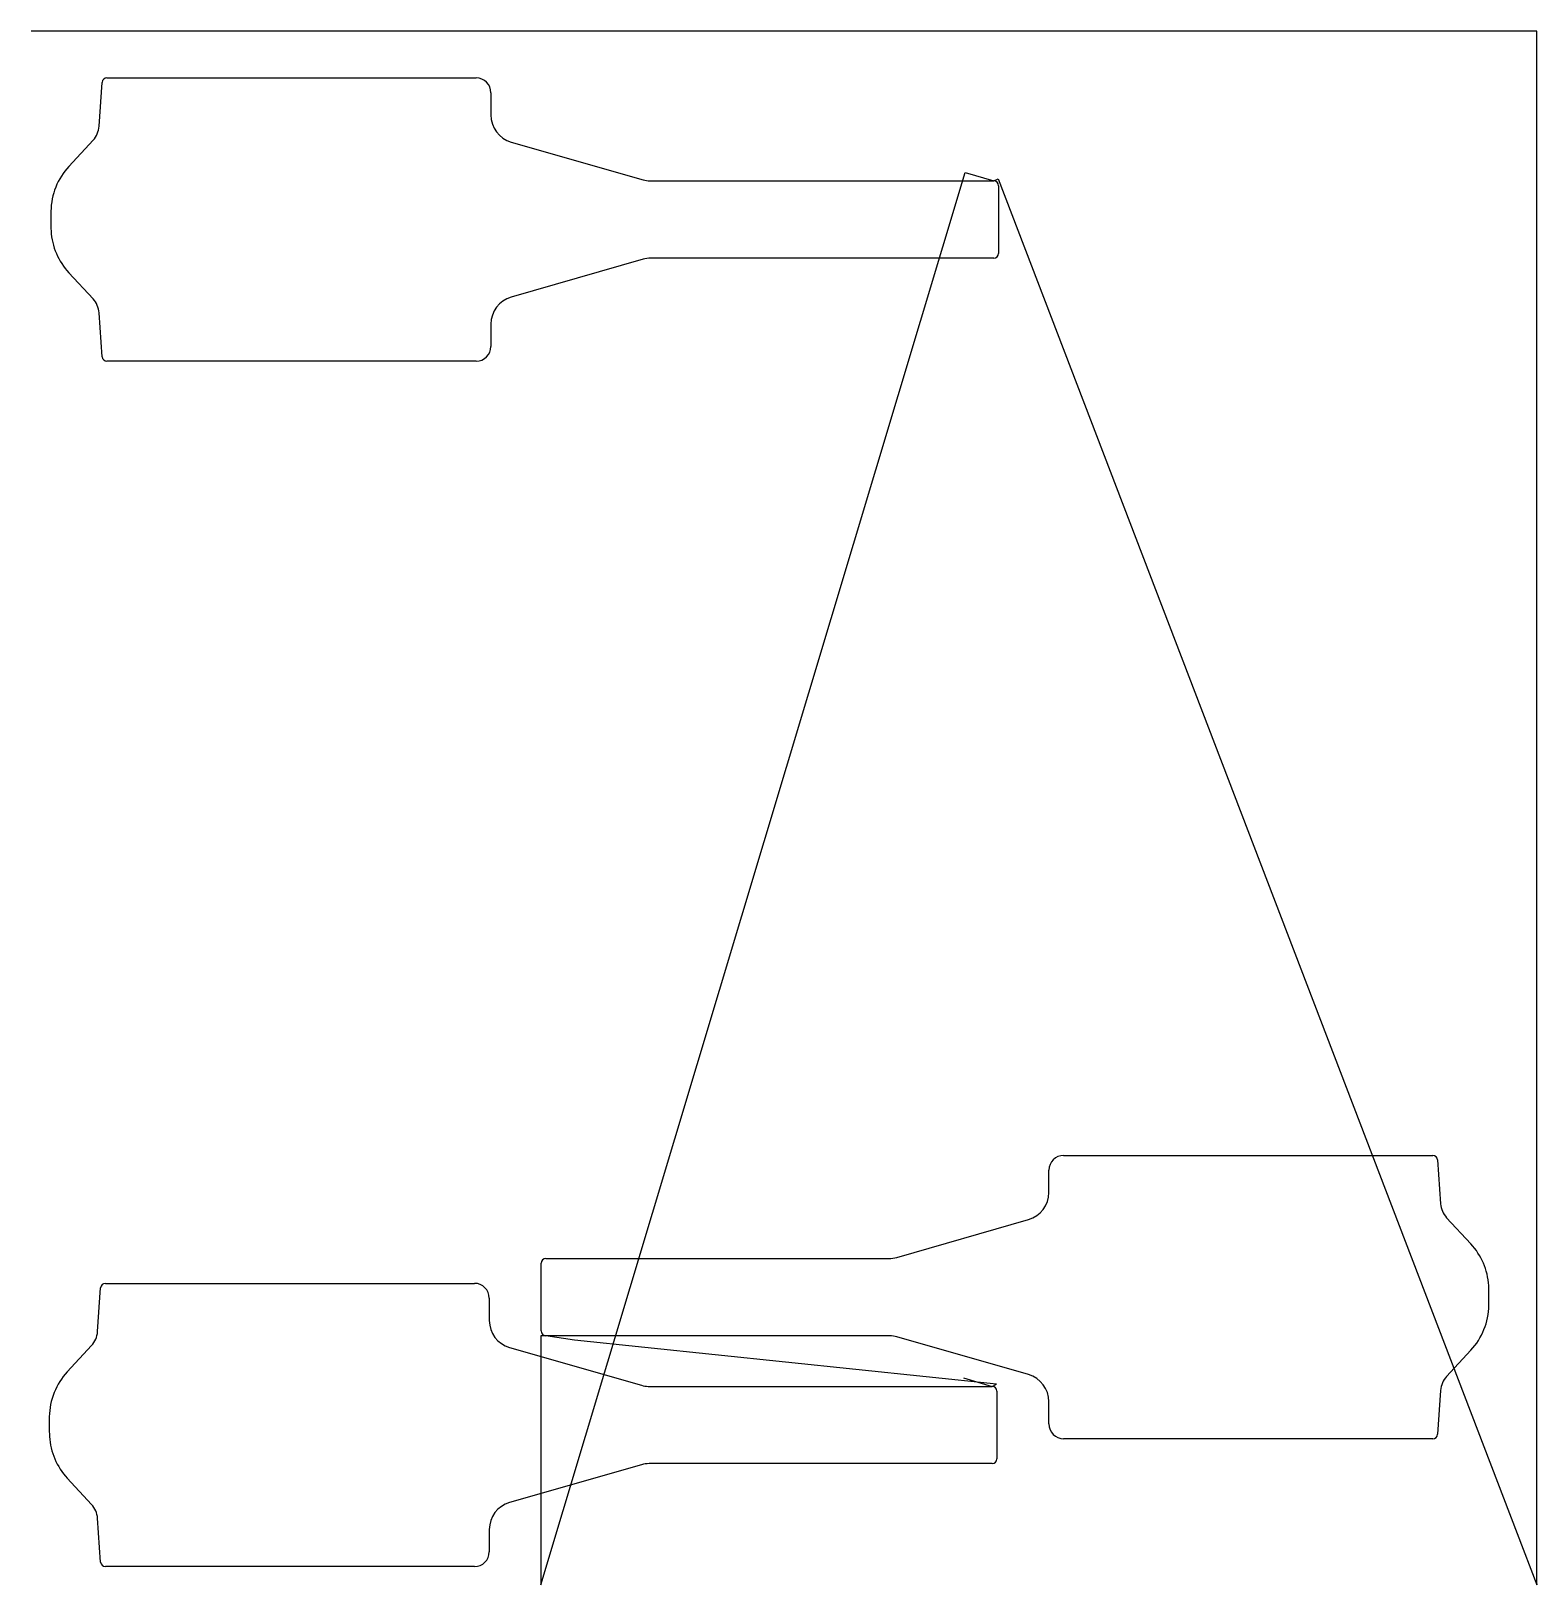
# Model space of a CAD drawing. Header units: metres. Extents: x 101 to 1681, y 0 to 1629.
import ezdxf

# ---------------------------------------------------------------- set-up
doc = ezdxf.new("R2010")
doc.units = ezdxf.units.M

msp = doc.modelspace()

# ---------------------------------------------------------------- linework, layer by layer
at = {"layer": 'TOOL_0'}
for p, q in [((102.317, 1629.262), (101.317, 1629.262)), ((1680.798, 1629.262), (102.317, 1629.262)), ((1680.798, 1.002), (1680.798, 1629.262)), ((172.708, 1529.481), (175.925, 1575.483)), ((180.913, 1580.134), (568.092, 1580.134)), ((583.592, 1564.634), (583.592, 1541.267)), ((140.996, 1487.441), (166.376, 1514.849)), ((604.961, 1512.91), (743.177, 1473.277)), ((636.079, 0.003), (1081.101, 1481.089)), ((750.279, 1472.152), (1111.092, 1472.134)), ((1081.101, 1481.089), (1111.092, 1472.135)), ((1111.092, 1472.134), (1115.748, 1474.339)), ((1115.748, 1474.339), (1680.798, 0.002)), ((1116.092, 1467.135), (1116.092, 1396.135)), ((743.177, 1389.992), (604.961, 1350.359)), ((1111.092, 1391.135), (751.308, 1391.135)), ((166.376, 1348.419), (140.997, 1375.826)), ((175.925, 1287.786), (172.708, 1333.787)), ((583.592, 1322.002), (583.592, 1298.635)), ((568.092, 1283.135), (180.913, 1283.135)), ((1184.377, 450.312), (1571.556, 450.312)), ((1576.544, 445.661), (1579.761, 399.66)), ((1168.877, 411.445), (1168.877, 434.812)), ((1009.292, 343.455), (1147.508, 383.088)), ((1586.093, 385.028), (1611.472, 357.621)), ((641.377, 342.312), (1001.161, 342.312)), ((636.377, 266.312), (636.377, 337.312)), ((171.055, 265.551), (174.272, 311.553)), ((179.26, 316.204), (566.439, 316.204)), ((581.939, 300.704), (581.939, 277.337)), ((641.376, 261.315), (636.079, 261.201)), ((636.079, 261.201), (636.079, 0.003)), ((1002.189, 261.297), (641.376, 261.315)), ((671.418, 256.516), (641.377, 261.312)), ((139.343, 223.511), (164.723, 250.919)), ((603.308, 248.98), (741.524, 209.347)), ((1114.095, 210.409), (671.418, 256.516)), ((1147.507, 220.539), (1009.291, 260.172)), ((1611.472, 246.006), (1586.092, 218.599)), ((1079.448, 217.158), (1109.439, 208.205)), ((748.626, 208.222), (1109.439, 208.204)), ((1109.439, 208.204), (1114.095, 210.409)), ((1114.439, 203.205), (1114.439, 132.205)), ((1579.76, 203.967), (1576.543, 157.966)), ((1168.876, 168.815), (1168.876, 192.182)), ((1571.555, 153.315), (1184.376, 153.315)), ((741.524, 126.062), (603.308, 86.429)), ((1109.439, 127.205), (749.655, 127.205)), ((164.723, 84.489), (139.344, 111.896)), ((174.272, 23.856), (171.055, 69.857)), ((581.939, 58.072), (581.939, 34.705)), ((566.439, 19.205), (179.26, 19.205)), ((1680.798, 0.002), (1680.798, 1.002)), ((1680.798, 1.002), (1680.798, 0.002)), ((1680.798, 0.002), (1680.798, 1.002))]:
    msp.add_line(p, q, dxfattribs=at)
for centre, radius, start, end in [((180.925, 1575.121), 5.013, 90.137153, 175.859011), ((568.092, 1564.634), 15.5, 0, 90), ((613.17, 1541.326), 29.578, 180.114289, 253.886706), ((148.689, 1531.189), 24.08, 317.266939, 355.932523), ((193.286, 1439.124), 71.195, 137.261452, 179.051931), ((751.405, 1502.242), 30.111, 254.141903, 267.856931), ((1111.092, 1467.135), 5, 0, 90), ((502.328, 1432.495), 380.307, 178.823741, 181.944748), ((193.117, 1424.066), 71.018, 183.61433, 222.786001), ((751.308, 1361.635), 29.5, 90, 105.999554), ((1111.092, 1396.135), 5, 270, 0), ((148.689, 1332.079), 24.08, 4.067477, 42.733061), ((613.171, 1321.943), 29.578, 106.115155, 179.885715), ((180.925, 1288.148), 5.013, 184.140989, 269.862847), ((568.092, 1298.635), 15.5, 270, 0), ((1184.377, 434.812), 15.5, 90, 180), ((1571.544, 445.299), 5.013, 4.140989, 89.862847), ((1139.298, 411.504), 29.578, 286.115155, 359.885715), ((1603.78, 401.368), 24.08, 184.067477, 222.733061), ((641.377, 337.312), 5, 90, 180), ((1001.161, 371.812), 29.5, 270, 285.999554), ((1559.352, 309.381), 71.018, 3.61433, 42.786001), ((179.272, 311.191), 5.013, 90.137153, 175.859011), ((566.439, 300.704), 15.5, 0, 90), ((1250.141, 300.952), 380.307, 358.824043, 1.944748), ((611.517, 277.396), 29.578, 180.114289, 253.886706), ((1559.183, 294.323), 71.195, 317.260906, 359.053541), ((147.036, 267.259), 24.08, 317.266939, 355.932523), ((641.377, 266.312), 5, 180, 270), ((1001.063, 231.207), 30.111, 74.141903, 87.856931), ((191.633, 175.194), 71.195, 137.261452, 179.051931), ((1139.298, 192.123), 29.578, 0.114289, 73.886706), ((1603.779, 202.259), 24.08, 137.266939, 175.932523), ((749.752, 238.312), 30.111, 254.141903, 267.856931), ((1109.439, 203.205), 5, 0, 90), ((500.675, 168.565), 380.307, 178.823741, 181.944748), ((1184.376, 168.815), 15.5, 180, 270), ((191.464, 160.136), 71.018, 183.61433, 222.786001), ((1571.543, 158.328), 5.013, 270.137153, 355.859011), ((1109.439, 132.205), 5, 270, 0), ((749.655, 97.705), 29.5, 90, 105.999554), ((147.036, 68.149), 24.08, 4.067477, 42.733061), ((611.518, 58.013), 29.578, 106.115155, 179.885715), ((566.439, 34.705), 15.5, 270, 0), ((179.272, 24.218), 5.013, 184.140989, 269.862847)]:
    msp.add_arc(centre, radius, start, end, dxfattribs=at)

doc.saveas('drawing.dxf')
